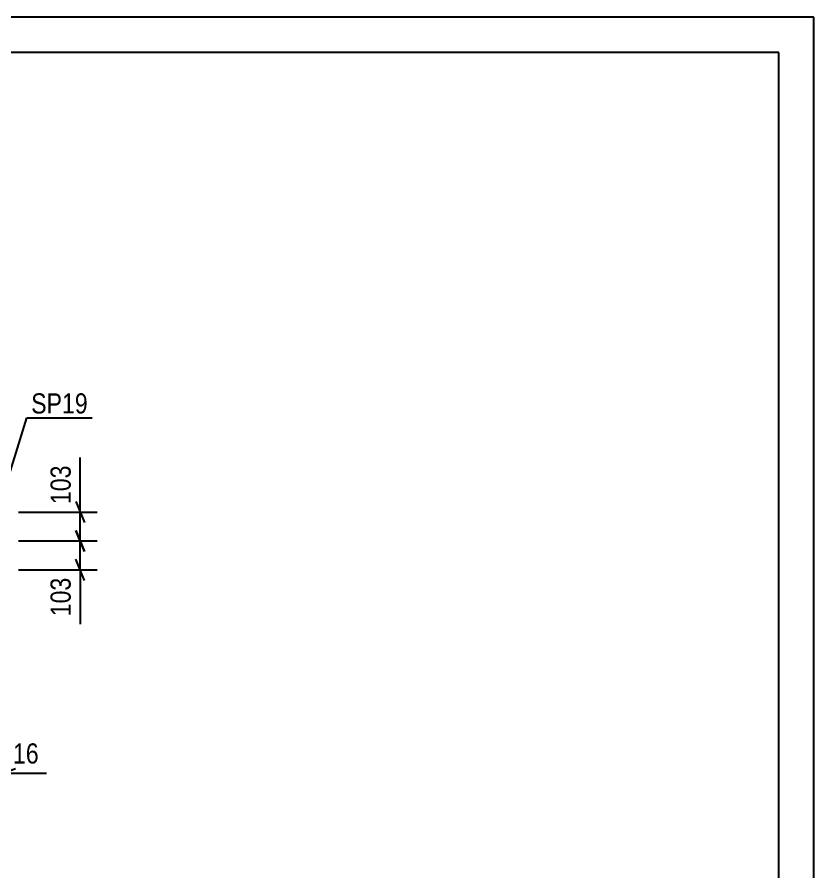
# Model space of a CAD drawing. Header units: millimetres. Extents: x -85 to 756, y -411 to 183.
# Drawn here: x 642.9 to 756.2, y 61.4 to 182.7 of the extents above; entities that cross this region are included whole.
import ezdxf

# ---------------------------------------------------------------- set-up
doc = ezdxf.new("R2010")
doc.units = ezdxf.units.MM
doc.styles.add('Arial Narrow', font='ARIALN.TTF', dxfattribs={"height": 0.2})

# ---------------------------------------------------------------- blocks, each defined once
blk = doc.blocks.new('Unknown-814185790-1133')
at = {"color": 5, "linetype": 'Continuous'}
for p, q in [((756.15, 182.74), (-84.85, 182.74)), ((756.15, -411.26), (756.15, 182.74)), ((751.15, 177.74), (-79.85, 177.74)), ((751.15, -406.26), (751.15, 177.74))]:
    blk.add_line(p, q, dxfattribs=at)
blk = doc.blocks.new('StraightDimension-814185790-3015 - 2686')
at = {"color": 7, "linetype": 'Continuous'}
for p, q in [((651.91, 112.47), (651.91, 120.21)), ((651.91, 112.47), (651.91, 120.21)), ((651.31, 113.97), (652.51, 110.97)), ((643.16, 112.47), (654.31, 112.47)), ((651.91, 108.37), (651.91, 112.47)), ((652.51, 106.87), (651.31, 109.87)), ((643.16, 108.37), (654.31, 108.37))]:
    blk.add_line(p, q, dxfattribs=at)
at = {"color": 0}
blk.add_wipeout([(651.16, 119.68), (646.96, 119.68), (646.96, 113), (651.16, 113)], dxfattribs=at)
at = {"color": 3, "style": 'Arial Narrow'}
blk.add_text('103', height=2.863, rotation=90.0002, dxfattribs=at).set_placement((650.56, 113.6))
blk = doc.blocks.new('StraightDimension-814185790-3028 - 2686')
at = {"color": 7, "linetype": 'Continuous'}
for p, q in [((651.31, 109.87), (652.51, 106.87)), ((643.16, 108.37), (654.31, 108.37)), ((651.91, 104.27), (651.91, 108.37)), ((652.51, 102.77), (651.31, 105.77)), ((643.16, 104.27), (654.31, 104.27)), ((651.91, 104.27), (651.91, 96.54)), ((651.91, 104.27), (651.91, 96.54))]:
    blk.add_line(p, q, dxfattribs=at)
at = {"color": 0}
blk.add_wipeout([(651.16, 103.75), (646.96, 103.75), (646.96, 97.07), (651.16, 97.07)], dxfattribs=at)
at = {"color": 3, "style": 'Arial Narrow'}
blk.add_text('103', height=2.863, rotation=90.0002, dxfattribs=at).set_placement((650.56, 97.67))
blk = doc.blocks.new('StraightDimension-814185790-3062 - 2686')
at = {"color": 7, "linetype": 'Continuous'}
for p, q in [((640.59, 100.87), (640.59, 73.01)), ((641.23, 100.87), (641.23, 73.01)), ((639.09, 74.81), (642.09, 76.01)), ((642.73, 76.01), (639.73, 74.81)), ((640.59, 75.41), (641.23, 75.41)), ((641.23, 75.41), (647.14, 75.41)), ((641.23, 75.41), (647.14, 75.41))]:
    blk.add_line(p, q, dxfattribs=at)
at = {"color": 0}
blk.add_wipeout([(646.61, 76.16), (646.61, 80.36), (641.76, 80.36), (641.76, 76.16)], dxfattribs=at)
at = {"color": 3, "style": 'Arial Narrow'}
blk.add_text('16', height=2.863, dxfattribs=at).set_placement((642.36, 76.76))
blk = doc.blocks.new('Mark-814185790-2905 - 2686')
at = {"color": 0}
blk.add_wipeout([(652.99, 126.46), (652.99, 129.46), (644.95, 129.46), (644.95, 126.46)], dxfattribs=at)
blk.add_wipeout([(652.99, 126.46), (652.99, 129.46), (644.95, 129.46), (644.95, 126.46)], dxfattribs=at)
at = {"color": 30, "linetype": 'Continuous'}
for p, q in [((640.88, 114.65), (644.35, 125.86)), ((644.35, 125.86), (653.59, 125.86))]:
    blk.add_line(p, q, dxfattribs=at)
at = {"color": 3, "style": 'Arial Narrow'}
blk.add_text('SP19', height=2.863, dxfattribs=at).set_placement((644.95, 126.46))

msp = doc.modelspace()

# ---------------------------------------------------------------- block references
msp.add_blockref('Unknown-814185790-1133', (0, 0))

# ---------------------------------------------------------------- next in the draw order: block references
msp.add_blockref('StraightDimension-814185790-3015 - 2686', (0, 0))

# ---------------------------------------------------------------- next in the draw order: block references
for name in ['Mark-814185790-2905 - 2686', 'StraightDimension-814185790-3028 - 2686']:
    msp.add_blockref(name, (0, 0))

# ---------------------------------------------------------------- next in the draw order: block references
msp.add_blockref('StraightDimension-814185790-3062 - 2686', (0, 0))

doc.saveas('drawing.dxf')
